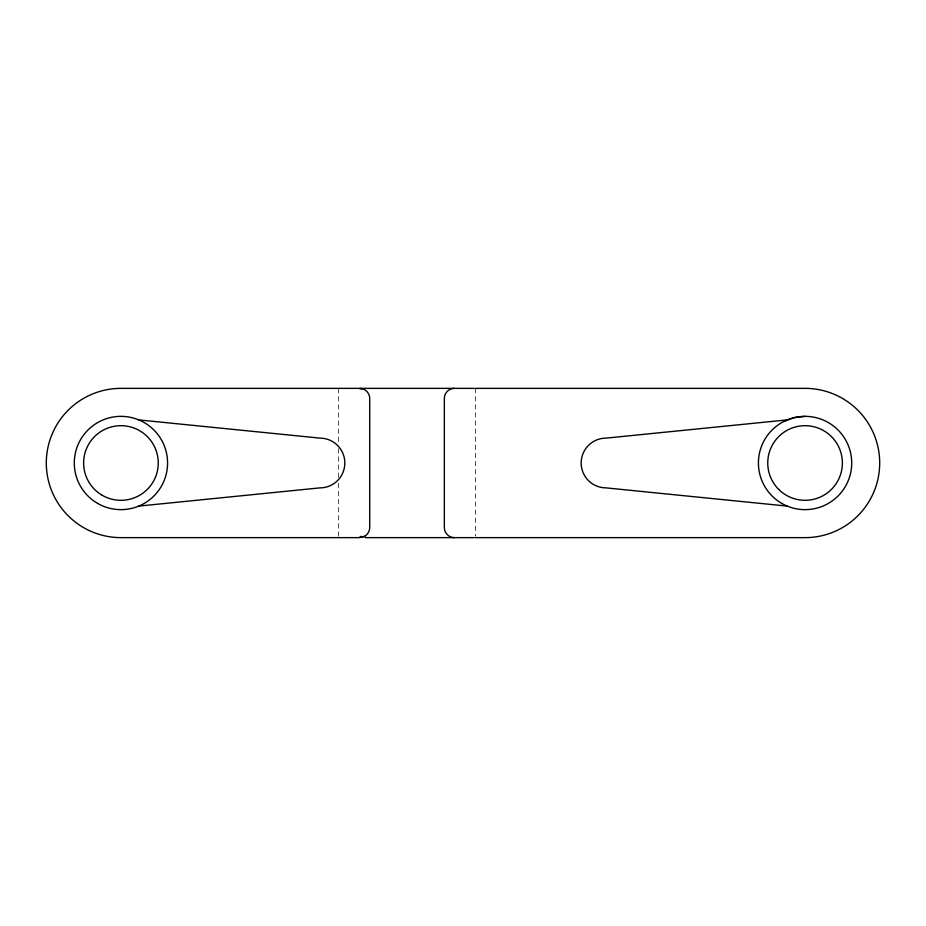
<?xml version="1.0" encoding="UTF-8"?>
<svg xmlns="http://www.w3.org/2000/svg" width="926" height="926" viewBox="0 0 926 926"><rect width="100%" height="100%" fill="white"/><g stroke="black" fill="none" stroke-linecap="round" stroke-linejoin="round"><path stroke-width="0.69" stroke-dasharray="4.63 3.47" d="M475.443 388.364L475.443 536.2M338.615 388.364L338.615 442.906M338.615 448.647L338.615 477.353M338.615 483.094L338.615 536.2"/><path stroke-width="1.39" d="M364.728 536.304L360.422 537.288L361.047 536.304L359.763 537.288C365.122 538.018 369.729 532.832 369.705 527.681L369.705 398.319C369.74 392.994 365.087 388.33 359.763 388.364M783.894 421.434L794.172 417.638L805.064 416.353M454.296 388.364C448.971 388.33 444.306 392.994 444.341 398.319L444.341 527.681C444.306 533.006 448.971 537.67 454.296 537.636M787.216 419.906L606.044 438.125A24.875 24.875 0 0 0 581.169 463A24.875 24.875 0 0 0 606.044 487.875L787.216 506.094M138.784 506.094L319.956 487.875A24.875 24.875 0 0 0 344.831 463A24.875 24.875 0 0 0 319.956 438.125L138.784 419.906M474.239 388.364L120.936 388.364A74.636 74.636 0 0 0 46.3 463A74.636 74.636 0 0 0 120.936 537.636L359.763 537.636M475.443 388.364L805.064 388.364A74.636 74.636 0 0 1 879.7 463A74.636 74.636 0 0 1 805.064 537.636L475.443 537.636M359.763 388.712L362.332 388.712M365.18 537.636L474.239 537.636M97.612 503.397A46.647 46.647 0 0 0 167.583 463A46.647 46.647 0 0 0 97.612 422.603A46.647 46.647 0 0 0 97.612 503.397M781.741 503.397A46.647 46.647 0 0 0 851.712 463A46.647 46.647 0 0 0 781.741 422.603A46.647 46.647 0 0 0 781.741 503.397M102.277 495.317A37.318 37.318 0 0 0 158.253 463A37.318 37.318 0 0 0 102.277 430.683A37.318 37.318 0 0 0 102.277 495.317M778.685 489.391A37.318 37.318 0 0 0 841.109 472.654A37.318 37.318 0 0 0 795.411 426.955A37.318 37.318 0 0 0 778.685 489.391"/></g></svg>
